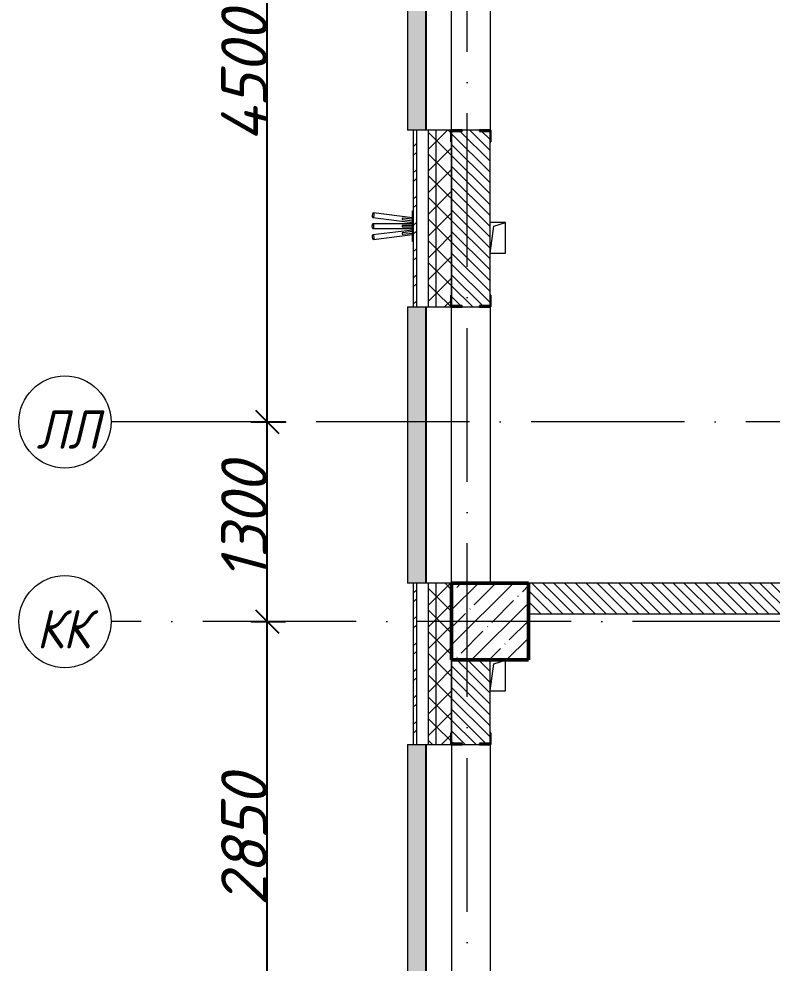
# Model space of a CAD drawing. Header units: millimetres. Extents: x -537608 to 253996, y -217170 to 186033.
# Drawn here: x -189916 to -185010, y 14181 to 20330 of the extents above; entities that cross this region are included whole.
import ezdxf

# ---------------------------------------------------------------- set-up
doc = ezdxf.new("R2010")
doc.units = ezdxf.units.MM
doc.linetypes.add('50_200_ШТРИХ_1Т_ш5_п1_п1_', pattern=[1400, 1000, -200, 0, -200])
for name, color, linetype, lineweight in [('A-____-____-DIMS', 7, 'Continuous', 9), ('A-GENM-____-MCUT', 7, 'Continuous', 25), ('A-GENM-____-OTLN', 7, 'Continuous', 9), ('A-GENM-____-OTLN-1', 7, 'Continuous', 25), ('A-GLAZ-____-OTLN', 7, 'Continuous', 9), ('A-WALL-____-MCUT', 7, 'Continuous', 13), ('A-WALL-____-MCUT-1', 7, 'Continuous', 9), ('A-WALL-____-OTLN', 7, 'Continuous', 9), ('A-WALL-____-PATT-1', 7, 'Continuous', 9), ('A-WALL-FNSH-MCUT-1', 7, 'Continuous', 9), ('S-COLS-____-MCUT', 7, 'Continuous', 50), ('S-COLS-____-OTLN', 7, 'Continuous', 9), ('S-GRID-____-IDEN', 7, 'Continuous', 9), ('S-GRID-____-OTLN-1', 7, '50_200_ШТРИХ_1Т_ш5_п1_п1_', 9)]:
    doc.layers.add(name, color=color, linetype=linetype, lineweight=lineweight)
doc.layers.add('A-GLAZ-____-OTLN-1', color=7, linetype='Continuous', lineweight=9, true_color=0xc0c0c0)
doc.styles.add('ISOCPEUR_I', font='isocpeui.ttf', dxfattribs={"height": 300})
doc.styles.add('ISOCPEUR_I_9', font='isocpeui.ttf', dxfattribs={"width": 0.9, "height": 250})
doc.dimstyles.new('ISO-2_5_0_9К_БОЛЬШОЙ_ОСИ', dxfattribs={"dimscale": 304.8, "dimtxt": 248.995294, "dimasz": 0.492126, "dimexe": 0.393701, "dimexo": 0, "dimgap": 0, "dimtad": 1, "dimdec": 0, "dimzin": 0, "dimdsep": 46, "dimtxsty": 'ISOCPEUR_I', "dimblk1": 'OBLIQUE', "dimblk2": 'OBLIQUE', "dimsah": 1, "dimcen": 0.09, "dimdle": 0.393701, "dimazin": 0, "dimtfac": 1, "dimtdec": 4, "dimtix": 1, "dimtmove": 0, "dimatfit": 3, "dimfxl": 1, "dimtvp": 1, "dimtolj": 1, "dimtzin": 0, "dimarcsym": 2})
pattern_1 = [(135, (-184647.673, -45376.493), (-35.35534, -35.35534), [])]
pattern_2 = [(45, (-184647.67, -45376.49), (-70.71068, 70.71068), []), (135, (-184647.67, -45376.49), (-70.71068, -70.71068), [])]

# ---------------------------------------------------------------- blocks, each defined once
blk = doc.blocks.new('BSC_Колонна _Прямоугольная - 500х500-V24-АР1_План отверстий 2 этажа в осях 1-64_Ю-ЯЯ')
at = {"layer": 'S-COLS-____-OTLN'}
h = blk.add_hatch(dxfattribs=at)
h.set_pattern_fill('FP_33', color=256, style=0, pattern_type=2)
h.set_pattern_definition([(45, (2200, -61781.04), (-114.04925, 114.04925), []), (45, (2314.05, -61781.04), (-114.04925, 114.04925), [201.613, -40.323, 3.353, -36.97])])
h.paths.add_polyline_path([(-250, -250), (250, -250), (250, 250), (-250, 250)], flags=0)
at = {"layer": 'S-COLS-____-MCUT'}
for p, q in [((250, 250), (-250, 250)), ((-250, 250), (-250, -250)), ((250, -250), (250, 250)), ((-250, -250), (250, -250))]:
    blk.add_line(p, q, dxfattribs=at)
blk = doc.blocks.new('Фахверк_СКБ_Уголок - 250_2700-27497298-АР1_План отверстий 2 этажа в осях 1-64_Ю-ЯЯ')
at = {"layer": 'A-GENM-____-MCUT'}
for p, q in [((200, 181), (125, 181)), ((125, 181), (125, 106)), ((131, 106), (131, 175)), ((131, 175), (200, 175)), ((200, 175), (200, 181)), ((125, 106), (131, 106)), ((131, -6), (125, -6)), ((125, -6), (125, -81)), ((131, -75), (131, -6)), ((125, -81), (200, -81)), ((200, -75), (131, -75)), ((200, -81), (200, -75))]:
    blk.add_line(p, q, dxfattribs=at)
blk = doc.blocks.new('AR_Отверстие прямоугольное _в плите_ - AR_Отверстие прямоугольное _в плите_-V165-АР1_План отверстий 2 этажа в осях 1-64_Ю-ЯЯ')
at = {"layer": 'A-GENM-____-OTLN'}
for p, q in [((50, 100), (-50, 100)), ((-50, -100), (-25, 75)), ((-25, 75), (50, 100)), ((50, -100), (50, 100)), ((-50, -100), (50, -100))]:
    blk.add_line(p, q, dxfattribs=at)
blk = doc.blocks.new('Отлив_СКБ - Отлив витража_120_НВФ-31885689-АР1_План отверстий 2 этажа в осях 1-64_Ю-ЯЯ')
at = {"layer": 'A-GLAZ-____-OTLN-1'}
for points in [[(1800, 2), (1800, 120), (0, 120), (0, 2), (737.3, 2)], [(1800, 0), (1800, 2), (0, 2), (0, 0), (737.3, 0)]]:
    blk.add_hatch(color=256, dxfattribs=at).paths.add_polyline_path(points, flags=0)
at = {"layer": 'A-GLAZ-____-OTLN'}
for p, q in [((0, 83), (0, 120)), ((1800, 120), (0, 120)), ((1800, 120), (1800, 83)), ((0, 2), (1800, 2)), ((1800, 0), (0, 0))]:
    blk.add_line(p, q, dxfattribs=at)
blk = doc.blocks.new('Указатель_Флаги_По грани - Указатель_Флаги_По грани-31763482-АР1_План отверстий 2 этажа в осях 1-64_Ю-ЯЯ')
at = {"layer": 'A-GENM-____-OTLN'}
for p, q in [((-2705, 64411.2), (-2959.5, 64442.4)), ((-2705, 64257), (-2705, 64455)), ((-2705, 64455), (-2700, 64455)), ((-2963.1, 64412.6), (-2705, 64380.9)), ((-2768.8, 64398.8), (-2705, 64391)), ((-2705, 64401.1), (-2767.5, 64408.8)), ((-2705, 64371.1), (-2963.2, 64371)), ((-2963.2, 64341), (-2705, 64341.1)), ((-2705, 64331.2), (-2963.1, 64299.5)), ((-2705, 64321.1), (-2768.8, 64313.3)), ((-2705, 64361.1), (-2768.6, 64361)), ((-2768.6, 64351), (-2705, 64351.1)), ((-2959.5, 64269.7), (-2705, 64300.9)), ((-2767.5, 64303.3), (-2705, 64311)), ((-2700, 64257), (-2705, 64257))]:
    blk.add_line(p, q, dxfattribs=at)
for centre, major_axis, start_param, end_param in [((-2961.3, 64427.5), (1.8, 14.9), 4.712389, 7.853982), ((-2961.3, 64427.5), (1.8, 14.9), 1.570796, 4.712389), ((-2963.2, 64356), (0, 15), 4.712389, 7.853982), ((-2963.2, 64356), (0, 15), 1.570796, 4.712389), ((-2961.3, 64284.6), (-1.8, 14.9), 4.712389, 7.853982), ((-2961.3, 64284.6), (-1.8, 14.9), 1.570796, 4.712389)]:
    blk.add_ellipse(centre, major_axis=major_axis, ratio=0.422618, start_param=start_param, end_param=end_param, dxfattribs=at)
for points, knots in [([(-2772.7, 64404.4), (-2772.8, 64403.7), (-2772.7, 64402.4), (-2772.2, 64401), (-2771.5, 64400.1), (-2770.8, 64399.5), (-2770.2, 64399.2), (-2769.7, 64399), (-2769.4, 64398.9), (-2769.3, 64398.9)], [0, 0, 0, 0, 0.1111111, 0.2222222, 0.2777778, 0.3333333, 0.3888889, 0.4166667, 0.4444444, 0.4444444, 0.4444444, 0.4444444]), ([(-2768, 64408.8), (-2768.2, 64408.8), (-2768.5, 64408.8), (-2769.1, 64408.7), (-2769.7, 64408.6), (-2770.5, 64408.2), (-2771.4, 64407.5), (-2772.3, 64406.3), (-2772.6, 64405), (-2772.7, 64404.4)], [0.5555556, 0.5555556, 0.5555556, 0.5555556, 0.5833333, 0.6111111, 0.6666667, 0.7222222, 0.7777778, 0.8888889, 1, 1, 1, 1]), ([(-2769.1, 64361), (-2769.3, 64361), (-2769.6, 64361), (-2770, 64360.9), (-2770.4, 64360.7), (-2770.9, 64360.5), (-2771.5, 64360.1), (-2772.3, 64359.3), (-2773, 64358), (-2773.2, 64356.7), (-2773.2, 64356)], [0.5555556, 0.5555556, 0.5555556, 0.5555556, 0.5833333, 0.6111111, 0.6388889, 0.6666667, 0.7222222, 0.7777778, 0.8888889, 1, 1, 1, 1]), ([(-2773.2, 64356), (-2773.2, 64355.4), (-2773, 64354.1), (-2772.3, 64352.7), (-2771.5, 64351.9), (-2770.8, 64351.5), (-2770.1, 64351.2), (-2769.6, 64351.1), (-2769.3, 64351.1), (-2769.1, 64351.1)], [0, 0, 0, 0, 0.1111111, 0.2222222, 0.2777778, 0.3333333, 0.3888889, 0.4166667, 0.4444444, 0.4444444, 0.4444444, 0.4444444]), ([(-2769.3, 64313.2), (-2769.4, 64313.1), (-2769.7, 64313.1), (-2770.2, 64312.9), (-2770.8, 64312.6), (-2771.5, 64312), (-2772.2, 64311.1), (-2772.7, 64309.7), (-2772.8, 64308.4), (-2772.7, 64307.7)], [0.5555556, 0.5555556, 0.5555556, 0.5555556, 0.5833333, 0.6111111, 0.6666667, 0.7222222, 0.7777778, 0.8888889, 1, 1, 1, 1]), ([(-2772.7, 64307.7), (-2772.6, 64307.1), (-2772.3, 64305.8), (-2771.4, 64304.6), (-2770.5, 64303.9), (-2769.7, 64303.5), (-2769.1, 64303.3), (-2768.5, 64303.3), (-2768.2, 64303.3), (-2768, 64303.3)], [0, 0, 0, 0, 0.1111111, 0.2222222, 0.2777778, 0.3333333, 0.3888889, 0.4166667, 0.4444444, 0.4444444, 0.4444444, 0.4444444])]:
    blk.add_open_spline(points, degree=3, knots=knots, dxfattribs=at)
blk = doc.blocks.new('Ось сетки - Круг_Ø6_00__ISO-2_5_0_9K_-25732049-АР1_План отверстий 2 этажа в осях 1-64_Ю-ЯЯ')
at = {"layer": 'S-GRID-____-IDEN'}
blk.add_circle((0, 0), 3, dxfattribs=at)
blk = doc.blocks.new('_Oblique')
at = {"color": 0, "linetype": 'ByBlock', "lineweight": -2}
blk.add_line((-0.5, -0.5), (0.5, 0.5), dxfattribs=at)
blk = doc.blocks.new('*D2240')
at = {"layer": 'A-____-____-DIMS', "color": 0, "lineweight": -2, "transparency": 16777216}
for p, q in [((-188299.1, 13434.5), (-188299.1, 16524.5)), ((-188405.1, 16404.5), (-188179.1, 16404.5)), ((-188405.1, 13554.5), (-188179.1, 13554.5))]:
    blk.add_line(p, q, dxfattribs=at)
at = {"layer": 'Defpoints', "color": 0, "transparency": 16777216}
for p in [(-188405.1, 16404.5), (-188299.1, 16404.5), (-188405.1, 13554.5)]:
    blk.add_point(p, dxfattribs=at)
at = {"layer": 'A-____-____-DIMS', "color": 0, "lineweight": -2, "transparency": 16777216, "xscale": 150, "yscale": 150, "zscale": 150}
for p, rotation in [((-188299.1, 16404.5), 90), ((-188299.1, 13554.5), 270)]:
    blk.add_blockref('_Oblique', p, dxfattribs=dict(at, rotation=rotation))
at = {"layer": 'A-____-____-DIMS', "color": 0, "transparency": 16777216, "insert": (-188449.1, 14979.5), "char_height": 300, "width": 758.478, "attachment_point": 5, "rotation": 90, "style": 'ISOCPEUR_I'}
blk.add_mtext('\\A1;2850', dxfattribs=at)
blk = doc.blocks.new('*D2241')
at = {"layer": 'A-____-____-DIMS', "color": 0, "lineweight": -2, "transparency": 16777216}
for p, q in [((-188299.1, 16284.5), (-188299.1, 17824.5)), ((-188405.1, 17704.5), (-188179.1, 17704.5)), ((-188405.1, 16404.5), (-188179.1, 16404.5))]:
    blk.add_line(p, q, dxfattribs=at)
at = {"layer": 'Defpoints', "color": 0, "transparency": 16777216}
for p in [(-188405.1, 17704.5), (-188299.1, 17704.5), (-188405.1, 16404.5)]:
    blk.add_point(p, dxfattribs=at)
at = {"layer": 'A-____-____-DIMS', "color": 0, "lineweight": -2, "transparency": 16777216, "xscale": 150, "yscale": 150, "zscale": 150}
for p, rotation in [((-188299.1, 17704.5), 90), ((-188299.1, 16404.5), 270)]:
    blk.add_blockref('_Oblique', p, dxfattribs=dict(at, rotation=rotation))
at = {"layer": 'A-____-____-DIMS', "color": 0, "transparency": 16777216, "insert": (-188449.1, 17054.5), "char_height": 300, "width": 701.018, "attachment_point": 5, "rotation": 90, "style": 'ISOCPEUR_I'}
blk.add_mtext('\\A1;1300', dxfattribs=at)
blk = doc.blocks.new('*D2242')
at = {"layer": 'A-____-____-DIMS', "color": 0, "lineweight": -2, "transparency": 16777216}
for p, q in [((-188299.1, 17584.5), (-188299.1, 22324.5)), ((-188405.1, 22204.5), (-188179.1, 22204.5)), ((-188405.1, 17704.5), (-188179.1, 17704.5))]:
    blk.add_line(p, q, dxfattribs=at)
at = {"layer": 'Defpoints', "color": 0, "transparency": 16777216}
for p in [(-188405.1, 22204.5), (-188299.1, 22204.5), (-188405.1, 17704.5)]:
    blk.add_point(p, dxfattribs=at)
at = {"layer": 'A-____-____-DIMS', "color": 0, "lineweight": -2, "transparency": 16777216, "xscale": 150, "yscale": 150, "zscale": 150}
for p, rotation in [((-188299.1, 22204.5), 90), ((-188299.1, 17704.5), 270)]:
    blk.add_blockref('_Oblique', p, dxfattribs=dict(at, rotation=rotation))
at = {"layer": 'A-____-____-DIMS', "color": 0, "transparency": 16777216, "insert": (-188449.1, 19954.5), "char_height": 300, "width": 781.462, "attachment_point": 5, "rotation": 90, "style": 'ISOCPEUR_I'}
blk.add_mtext('\\A1;4500', dxfattribs=at)

msp = doc.modelspace()

# ---------------------------------------------------------------- hatches: boundary and pattern name
at = {"layer": 'A-WALL-____-PATT-1'}
h = msp.add_hatch(dxfattribs=at)
h.set_pattern_fill('FP_3', color=256, style=0, pattern_type=2)
h.set_pattern_definition([(45, (-184647.67, -45376.49), (-85.53659, 85.53659), []), (45, (-184590.65, -45376.49), (-85.53659, 85.53659), [])])
h.paths.add_polyline_path([(-187347.6725, 9554.5485), (-187327.6725, 9554.5485), (-187327.6725, 10804.5485), (-187347.6725, 10804.5485), (-187347.6725, 10233.686)], flags=0)
h.paths.add_polyline_path([(-187327.6725, 12604.5485), (-187327.6725, 13804.5485), (-187347.6725, 13804.5485), (-187347.6725, 12604.5485)], flags=0)
h.paths.add_polyline_path([(-187327.6725, 15604.5485), (-187327.6725, 16654.5485), (-187347.6725, 16654.5485), (-187347.6725, 15604.5485)], flags=0)
h.paths.add_polyline_path([(-187327.6725, 18454.5485), (-187327.6725, 19604.5485), (-187347.6725, 19604.5485), (-187347.6725, 18454.5485)], flags=0)
h.paths.add_polyline_path([(-187327.6725, 21404.5485), (-187327.6725, 22474.5485), (-187347.6725, 22474.5485), (-187347.6725, 21404.5485)], flags=0)
h = msp.add_hatch(dxfattribs=at)
h.set_pattern_fill('FP_1', color=256, style=0, pattern_type=2)
h.set_pattern_definition(pattern_2)
h.paths.add_polyline_path([(-187247.6725, 9654.5485), (-187197.6725, 9654.5485), (-187197.6725, 10804.5485), (-187247.6725, 10804.5485), (-187247.6725, 10233.686)], flags=0)
h.paths.add_polyline_path([(-187247.6725, 12604.5485), (-187197.6725, 12604.5485), (-187197.6725, 13804.5485), (-187247.6725, 13804.5485), (-187247.6725, 13462.5107)], flags=0)
h.paths.add_polyline_path([(-187247.6725, 15604.5485), (-187197.6725, 15604.5485), (-187197.6725, 16654.5485), (-187247.6725, 16654.5485)], flags=0)
h.paths.add_polyline_path([(-187197.6725, 18454.5485), (-187197.6725, 19604.5485), (-187247.6725, 19604.5485), (-187247.6725, 18454.5485)], flags=0)
h.paths.add_polyline_path([(-187247.6725, 21404.5485), (-187197.6725, 21404.5485), (-187197.6725, 22304.5485), (-187247.6725, 22304.5485), (-187247.6725, 21534.5725)], flags=0)
h = msp.add_hatch(dxfattribs=at)
h.set_pattern_fill('FP_1', color=256, style=0, pattern_type=2)
h.set_pattern_definition(pattern_2)
h.paths.add_polyline_path([(-187197.6725, 9704.5485), (-187097.6725, 9704.5485), (-187097.6725, 10729.5485), (-187103.6725, 10729.5485), (-187103.6725, 10804.5485), (-187197.6725, 10804.5485), (-187197.6725, 10233.686)], flags=0)
h.paths.add_polyline_path([(-187097.6725, 13304.5506), (-187097.6725, 13804.5485), (-187197.6725, 13804.5485), (-187197.6725, 13304.5485)], flags=0)
h.paths.add_polyline_path([(-187103.6725, 12604.5485), (-187103.6725, 12679.5485), (-187097.6725, 12679.5485), (-187097.6725, 13304.5506), (-187197.6725, 13304.5485), (-187197.6725, 12604.5485)], flags=0)
h.paths.add_polyline_path([(-187103.6725, 15604.5485), (-187103.6725, 15679.5485), (-187097.6725, 15679.5485), (-187097.6725, 16654.5485), (-187197.6725, 16654.5485), (-187197.6725, 15604.5485)], flags=0)
h.paths.add_polyline_path([(-187103.6725, 18454.5485), (-187103.6725, 18529.5485), (-187097.6725, 18529.5485), (-187097.6725, 19529.5485), (-187103.6725, 19529.5485), (-187103.6725, 19604.5485), (-187197.6725, 19604.5485), (-187197.6725, 18454.5485)], flags=0)
h.paths.add_polyline_path([(-187197.6725, 21404.5485), (-187103.6725, 21404.5485), (-187103.6725, 21479.5485), (-187097.6725, 21479.5485), (-187097.6725, 22304.5485), (-187197.6725, 22304.5485), (-187197.6725, 21534.5725)], flags=0)
h = msp.add_hatch(dxfattribs=at)
h.set_pattern_fill('FP_6', color=256, style=0, pattern_type=2)
h.set_pattern_definition(pattern_1)
h.paths.add_polyline_path([(-187028.6725, 18454.5485), (-186916.6725, 18454.5485), (-186916.6725, 18460.5485), (-186847.6725, 18460.5485), (-186847.6725, 19598.5485), (-186916.6725, 19598.5485), (-186916.6725, 19604.5485), (-187028.6725, 19604.5485), (-187028.6725, 19598.5485), (-187097.6725, 19598.5485), (-187097.6725, 18460.5485), (-187028.6725, 18460.5485)], flags=0)
h.paths.add_polyline_path([(-186916.6725, 21404.5485), (-186916.6725, 21410.5485), (-186847.6725, 21410.5485), (-186847.6725, 21804.5485), (-187097.6725, 21804.5485), (-187097.6725, 21410.5485), (-187028.6725, 21410.5485), (-187028.6725, 21404.5485)], flags=0)
h = msp.add_hatch(dxfattribs=at)
h.set_pattern_fill('FP_6', color=256, style=0, pattern_type=2)
h.set_pattern_definition(pattern_1)
h.paths.add_polyline_path([(-180191.6725, 16454.5485), (-179597.6725, 16454.5485), (-179597.6725, 16654.5485), (-180191.6725, 16654.5485), (-180191.6725, 16585.5485), (-180197.6725, 16585.5485), (-180197.6725, 16523.5485), (-180191.6725, 16523.5485)], flags=0)
h.paths.add_polyline_path([(-181903.6725, 16454.5485), (-181903.6725, 16523.5485), (-181897.6725, 16523.5485), (-181897.6725, 16585.5485), (-181903.6725, 16585.5485), (-181903.6725, 16654.5485), (-186597.6725, 16654.5485), (-186597.6725, 16454.5485), (-181972.6725, 16454.5485)], flags=0)
h = msp.add_hatch(dxfattribs=at)
h.set_pattern_fill('FP_6', color=256, style=0, pattern_type=2)
h.set_pattern_definition(pattern_1)
h.paths.add_polyline_path([(-186916.6725, 15604.5485), (-186916.6725, 15610.5485), (-186847.6725, 15610.5485), (-186847.6725, 16154.5485), (-187097.6725, 16154.5485), (-187097.6725, 15610.5485), (-187028.6725, 15610.5485), (-187028.6725, 15604.5485)], flags=0)

# ---------------------------------------------------------------- linework, layer by layer
at = {"layer": 'A-WALL-____-MCUT'}
for p, q in [((-187103.6725, 19604.5485), (-187327.6725, 19604.5485)), ((-187327.6725, 19604.5485), (-187327.6725, 18454.5485)), ((-186916.6725, 19604.5485), (-187028.6725, 19604.5485)), ((-186847.6725, 18529.5485), (-186847.6725, 19529.5485)), ((-187327.6725, 18454.5485), (-187103.6725, 18454.5485)), ((-187028.6725, 18454.5485), (-186916.6725, 18454.5485)), ((-187097.6725, 16654.5485), (-187327.6725, 16654.5485)), ((-187327.6725, 16654.5485), (-187327.6725, 15604.5485)), ((-182397.6725, 16654.5485), (-186597.6725, 16654.5485)), ((-186597.6725, 16454.5485), (-181972.6725, 16454.5485)), ((-186847.6725, 15679.5485), (-186847.6725, 16154.5485)), ((-187327.6725, 15604.5485), (-187103.6725, 15604.5485)), ((-187028.6725, 15604.5485), (-186916.6725, 15604.5485))]:
    msp.add_line(p, q, dxfattribs=at)
at = {"layer": 'A-WALL-____-MCUT-1'}
for p, q in [((-187247.6725, 18454.5485), (-187247.6725, 19604.5485)), ((-187197.6725, 18454.5485), (-187197.6725, 19604.5485)), ((-187097.6725, 19529.5485), (-187097.6725, 18529.5485)), ((-187097.6725, 18529.5485), (-187097.6725, 19529.5485)), ((-187247.6725, 15604.5485), (-187247.6725, 16654.5485)), ((-187197.6725, 15604.5485), (-187197.6725, 16654.5485)), ((-187097.6725, 16154.5485), (-187097.6725, 15679.5485)), ((-187097.6725, 15679.5485), (-187097.6725, 16154.5485))]:
    msp.add_line(p, q, dxfattribs=at)
at = {"layer": 'A-WALL-____-OTLN'}
for p, q in [((-187097.6725, 19604.5485), (-187097.6725, 21404.5485)), ((-186847.6725, 21404.5485), (-186847.6725, 19604.5485)), ((-187097.6725, 16654.5485), (-187097.6725, 18454.5485)), ((-186847.6725, 18454.5485), (-186847.6725, 16654.5485)), ((-187097.6725, 15604.5485), (-187097.6725, 13804.5485)), ((-186847.6725, 15604.5485), (-186847.6725, 13804.5485))]:
    msp.add_line(p, q, dxfattribs=at)
at = {"layer": 'A-WALL-FNSH-MCUT-1'}
for p, q in [((-187347.6725, 19604.5485), (-187347.6725, 18454.5485)), ((-187327.6725, 19604.5485), (-187347.6725, 19604.5485)), ((-187347.6725, 18454.5485), (-187327.6725, 18454.5485)), ((-187347.6725, 16654.5485), (-187347.6725, 15604.5485)), ((-187327.6725, 16654.5485), (-187347.6725, 16654.5485)), ((-187347.6725, 15604.5485), (-187327.6725, 15604.5485))]:
    msp.add_line(p, q, dxfattribs=at)
at = {"layer": 'S-GRID-____-OTLN-1'}
for p, q in [((-186997.6725, 7515.0943), (-186997.6725, 45516.3579)), ((-80573.2659, 17704.5485), (-189316.4427, 17704.5485)), ((-173718.292, 16404.5485), (-189316.4427, 16404.5485))]:
    msp.add_line(p, q, dxfattribs=at)

# ---------------------------------------------------------------- block references
at = {"layer": 'A-GENM-____-OTLN'}
for name, p in [('Указатель_Флаги_По грани - Указатель_Флаги_По грани-31763482-АР1_План отверстий 2 этажа в осях 1-64_Ю-ЯЯ', (-184647.6725, -45376.4934)), ('AR_Отверстие прямоугольное _в плите_ - AR_Отверстие прямоугольное _в плите_-V165-АР1_План отверстий 2 этажа в осях 1-64_Ю-ЯЯ', (-186797.6725, 18904.5485)), ('AR_Отверстие прямоугольное _в плите_ - AR_Отверстие прямоугольное _в плите_-V165-АР1_План отверстий 2 этажа в осях 1-64_Ю-ЯЯ', (-186797.6725, 16054.201))]:
    msp.add_blockref(name, p, dxfattribs=at)
at = {"layer": 'A-GENM-____-OTLN-1'}
for p, rotation in [((-187022.6725, 19729.5485), 269.9999999999999), ((-186922.6725, 18329.5485), 89.99999999999991), ((-186922.6725, 15479.5485), 89.99999999999991)]:
    msp.add_blockref('Фахверк_СКБ_Уголок - 250_2700-27497298-АР1_План отверстий 2 этажа в осях 1-64_Ю-ЯЯ', p, dxfattribs=dict(at, rotation=rotation))
at = {"layer": 'A-GLAZ-____-OTLN', "rotation": 90}
for p in [(-187264.6725, 19604.5485), (-187264.6725, 16654.5485), (-187264.6725, 13804.5485)]:
    msp.add_blockref('Отлив_СКБ - Отлив витража_120_НВФ-31885689-АР1_План отверстий 2 этажа в осях 1-64_Ю-ЯЯ', p, dxfattribs=at)
at = {"layer": 'S-COLS-____-OTLN'}
msp.add_blockref('BSC_Колонна _Прямоугольная - 500х500-V24-АР1_План отверстий 2 этажа в осях 1-64_Ю-ЯЯ', (-186847.6725, 16404.5485), dxfattribs=at)
at = {"layer": 'S-GRID-____-IDEN', "xscale": 99.99999999999993, "yscale": 99.99999999999993, "zscale": 99.99999999999993, "rotation": 89.9999999999998}
for p in [(-189616.4427, 17704.5485), (-189616.4427, 16404.5485)]:
    msp.add_blockref('Ось сетки - Круг_Ø6_00__ISO-2_5_0_9K_-25732049-АР1_План отверстий 2 этажа в осях 1-64_Ю-ЯЯ', p, dxfattribs=at)

# ---------------------------------------------------------------- texts
at = {"layer": 'S-GRID-____-IDEN', "char_height": 250, "width": 447.341625, "attachment_point": 1, "style": 'ISOCPEUR_I_9'}
for s, insert in [('ЛЛ', (-189801.5132, 17780.6244)), ('КК', (-189801.5132, 16480.6244))]:
    msp.add_mtext(s, dxfattribs=dict(at, insert=insert))

# ---------------------------------------------------------------- dimensions: what is measured, and where the dimension line sits
at = {"layer": 'A-____-____-DIMS'}
for base, p1, p2, override, picture, middle in [((-188299.0681, 22204.5485), (-188405.1341, 17704.5485), (-188405.1341, 22204.5485), {"dimpost": '<>', "dimfxl": 4500}, '*D2242', (-188449.0681, 19954.5485)), ((-188299.0681, 17704.5485), (-188405.1341, 16404.5485), (-188405.1341, 17704.5485), {"dimpost": '<>', "dimfxl": 1300}, '*D2241', (-188449.0681, 17054.5485)), ((-188299.0681, 16404.5485), (-188405.1341, 13554.5485), (-188405.1341, 16404.5485), {"dimpost": '<>', "dimfxl": 2850}, '*D2240', (-188449.0681, 14979.5485))]:
    dim = msp.add_linear_dim(base=base, p1=p1, p2=p2, angle=90, dimstyle='ISO-2_5_0_9К_БОЛЬШОЙ_ОСИ', override=override, dxfattribs=at)
    dim.commit()
    dim.dimension.update_dxf_attribs({"geometry": picture, "text_midpoint": middle})

doc.saveas('drawing.dxf')
